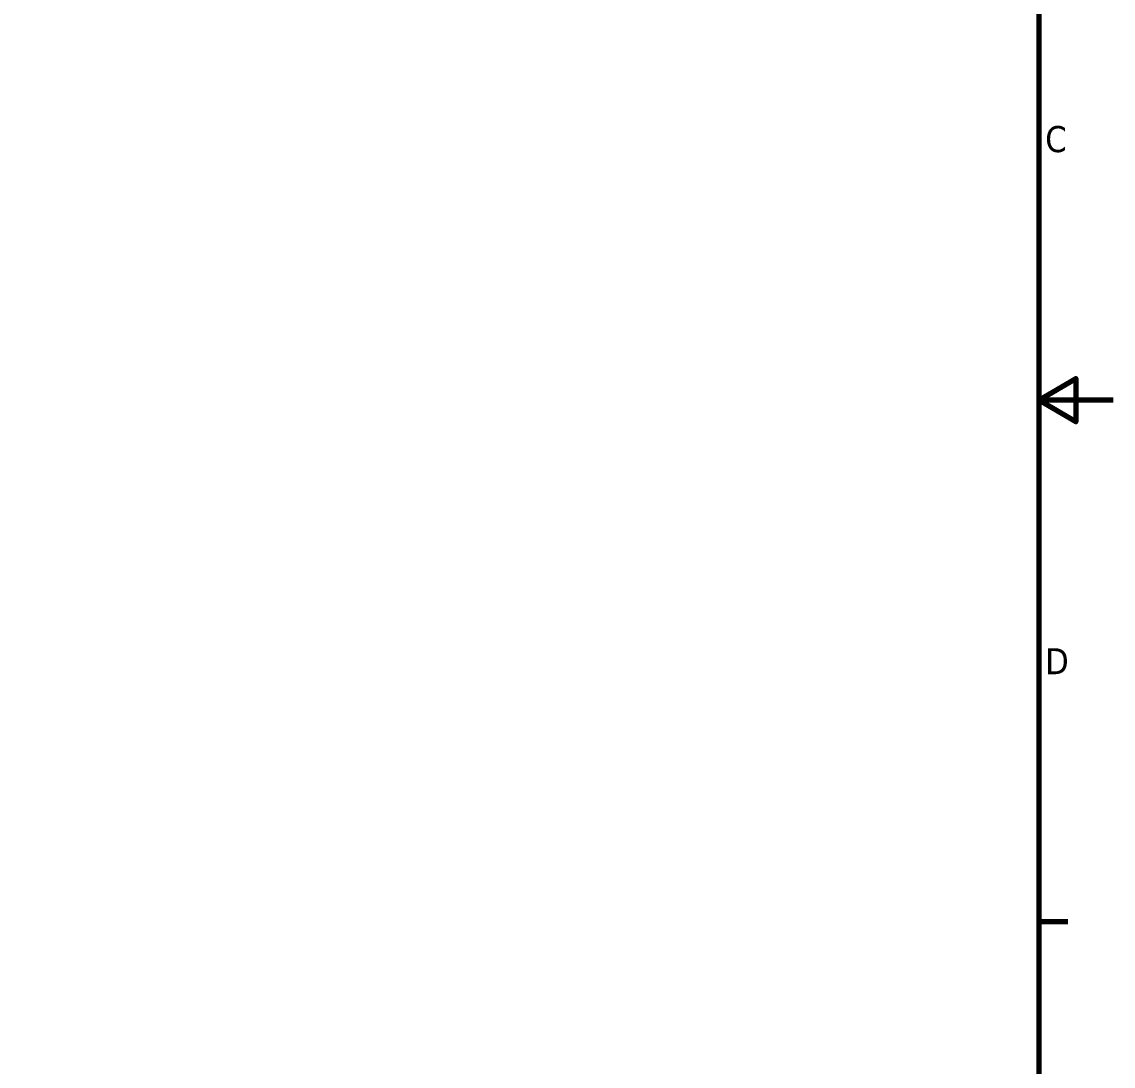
# Model space of a CAD drawing. Header units: millimetres. Extents: x 4735 to 8066, y 756 to 2595.
# Drawn here: x 6366 to 6900, y 1504 to 2015 of the extents above; entities that cross this region are included whole.
import ezdxf

# ---------------------------------------------------------------- set-up
doc = ezdxf.new("R2010")
doc.units = ezdxf.units.MM
doc.header["$LTSCALE"] = 1.8
doc.layers.add('경계(ISO)', color=7, linetype='Continuous', lineweight=70)
doc.styles.add('주 텍스트 (ISO)', font='')
doc.styles.get('주 텍스트 (ISO)').set_extended_font_data('Tahoma')

# ---------------------------------------------------------------- blocks, each defined once
blk = doc.blocks.new('경계 Default Border')
at = {"layer": '경계(ISO)'}
blk.add_line((584, 140), (587.9, 140), dxfattribs=at)
at = {"layer": '경계(ISO)', "flags": 128}
for points in [[(10, 10), (10, 410), (584, 410), (584, 10), (10, 10)], [(594, 210), (584, 210), (589, 212.89), (589, 207.11), (584, 210)]]:
    blk.add_lwpolyline(points, dxfattribs=at)
at = {"layer": '경계(ISO)', "char_height": 3.5, "attachment_point": 7, "style": '주 텍스트 (ISO)'}
for s, insert in [('C', (584.87, 243.25)), ('D', (584.86, 173.19))]:
    blk.add_mtext(s, dxfattribs=dict(at, insert=insert))

msp = doc.modelspace()

# ---------------------------------------------------------------- block references
at = {"xscale": 3.643913790000001, "yscale": 3.643913790000001, "zscale": 3.643913790000001}
msp.add_blockref('경계 Default Border', (4735.227, 1064.61), dxfattribs=at)

doc.saveas('drawing.dxf')
